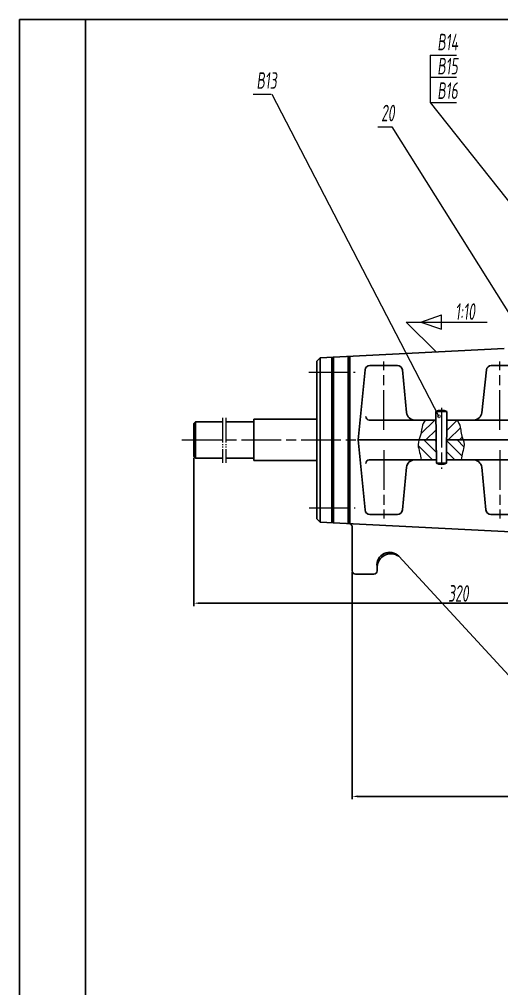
# Model space of a CAD drawing. Extents: x -500 to 7960, y -6170 to 1582.
# Drawn here: x 62 to 353, y -228 to 357 of the extents above; entities that cross this region are included whole.
import ezdxf

# ---------------------------------------------------------------- set-up
doc = ezdxf.new("R2010")
doc.units = 0
doc.linetypes.add('ACAD_ISO08W100', pattern=[36, 24, -3, 6, -3])
doc.linetypes.add('JIS_09_15', pattern=[18.9, 15, -0.9, 0.6, -0.9, 0.6, -0.9])
doc.layers.get('0').update_dxf_attribs({"linetype": 'CONTINUOUS'})
doc.layers.get('Defpoints').update_dxf_attribs({"linetype": 'CONTINUOUS'})
for name, color, linetype, lineweight in [('zhongxin', 1, 'ACAD_ISO08W100', 9), ('双点画线', 1, 'JIS_09_15', 9), ('垫片', 7, 'CONTINUOUS', 50), ('标注', 5, 'CONTINUOUS', 9), ('粗实线', 7, 'CONTINUOUS', 25), ('细实线 波浪线', 3, 'CONTINUOUS', 9)]:
    doc.layers.add(name, color=color, linetype=linetype, lineweight=lineweight)
doc.styles.get("Standard").update_dxf_attribs({"font": 'gbenor.shx', "width": 0.7, "oblique": 7, "height": 10, "bigfont": 'gbcbig.shx'})
doc.dimstyles.new('GB-35', dxfattribs={"dimtxt": 4.5, "dimasz": 3.5, "dimexe": 1.75, "dimexo": 0.875, "dimgap": 0.875, "dimtad": 1, "dimdsep": 46, "dimtxsty": 'Standard', "dimcen": 3.5, "dimadec": 0, "dimazin": 0, "dimtfac": 0.7, "dimtmove": 0, "dimatfit": 3, "dimfxl": 1, "dimtzin": 0, "dimarcsym": 0})

# ---------------------------------------------------------------- blocks, each defined once
blk = doc.blocks.new('*D198')
at = {"layer": 'Defpoints', "color": 0, "transparency": 16777216}
for p in [(812.85, 82.68), (262.89, 24.18), (812.85, -112.05)]:
    blk.add_point(p, dxfattribs=at)
at = {"layer": '标注', "color": 0, "lineweight": -2, "transparency": 16777216}
for p, q in [((812.85, 81.81), (812.85, -113.8)), ((262.89, 23.31), (262.89, -113.8)), ((266.39, -112.05), (809.35, -112.05))]:
    blk.add_line(p, q, dxfattribs=at)
at = {"layer": '标注', "color": 0, "transparency": 16777216}
for points in [[(266.39, -111.47), (266.39, -112.64), (262.89, -112.05)], [(809.35, -111.47), (809.35, -112.64), (812.85, -112.05)]]:
    blk.add_solid(points, dxfattribs=at)
at = {"layer": '标注', "color": 0, "transparency": 16777216, "insert": (567.49, -106.18), "char_height": 10, "attachment_point": 5}
blk.add_mtext('550', dxfattribs=at)
blk = doc.blocks.new('*D199')
at = {"layer": 'Defpoints', "color": 0, "transparency": 16777216}
for p in [(167.15, 93.18), (486.77, 18.71), (486.77, 4.6)]:
    blk.add_point(p, dxfattribs=at)
at = {"layer": '标注', "color": 0, "lineweight": -2, "transparency": 16777216}
for p, q in [((167.15, 92.31), (167.15, 2.85)), ((486.77, 17.83), (486.77, 2.85)), ((170.65, 4.6), (483.27, 4.6))]:
    blk.add_line(p, q, dxfattribs=at)
at = {"layer": '标注', "color": 0, "transparency": 16777216}
for points in [[(170.65, 5.18), (170.65, 4.02), (167.15, 4.6)], [(483.27, 5.18), (483.27, 4.02), (486.77, 4.6)]]:
    blk.add_solid(points, dxfattribs=at)
at = {"layer": '标注', "color": 0, "transparency": 16777216, "insert": (326.96, 10.48), "char_height": 10, "attachment_point": 5}
blk.add_mtext('320', dxfattribs=at)
blk = doc.blocks.new('_DotSmall')
at = {"color": 0, "linetype": 'ByBlock', "const_width": 0.5}
blk.add_lwpolyline([(-0.0625, 0, 1), (0.0625, 0, 1)], format="xyb", close=True, dxfattribs=at)

msp = doc.modelspace()

# ---------------------------------------------------------------- hatches: boundary and pattern name
at = {"layer": '细实线 波浪线'}
h = msp.add_hatch(dxfattribs=at)
h.set_pattern_fill('ANSI31', color=256, scale=1.5)
h.set_pattern_definition([(45, (-1444.4283, -665.3293), (-3.367596, 3.367596), [])])
edge = h.paths.add_edge_path()
edge.add_spline(control_points=[(306.904, 115.185), (306.061, 113.844), (304.823, 111.349), (304.626, 107.088), (303.627, 104.532), (303.229, 103.185)], knot_values=[3.799236, 3.799236, 3.799236, 3.799236, 8.4910559, 12.2267904, 16.4152308, 16.4152308, 16.4152308, 16.4152308], degree=3, periodic=0)
edge.add_line((303.229, 103.185), (313.612, 103.185))
edge.add_line((313.612, 103.185), (313.492, 115.185))
edge.add_line((313.492, 115.185), (306.904, 115.185))
edge = h.paths.add_edge_path()
edge.add_line((319.879, 103.185), (329.878, 103.185))
edge.add_spline(control_points=[(329.878, 103.185), (329.479, 104.532), (328.48, 107.088), (328.284, 111.349), (327.045, 113.844), (326.202, 115.185)], knot_values=[3.799236, 3.799236, 3.799236, 3.799236, 7.9876764, 11.7234109, 16.4152308, 16.4152308, 16.4152308, 16.4152308], degree=3, periodic=0)
edge.add_line((326.202, 115.185), (319.999, 115.185))
edge.add_line((319.999, 115.185), (319.879, 103.185))
h = msp.add_hatch(dxfattribs=at)
h.set_pattern_fill('ANSI31', color=256, scale=1.5, angle=90)
h.set_pattern_definition([(135, (-1444.4283, -665.3293), (-3.367596, -3.367596), [])])
edge = h.paths.add_edge_path()
edge.add_line((313.612, 103.185), (303.229, 103.185))
edge.add_spline(control_points=[(303.229, 103.185), (302.934, 102.187), (302.38, 99.723), (303.676, 95.692), (304.235, 92.687), (304.471, 91.185)], knot_values=[16.4152308, 16.4152308, 16.4152308, 16.4152308, 19.5175606, 24.0914872, 28.6668489, 28.6668489, 28.6668489, 28.6668489], degree=3, periodic=0)
edge.add_line((304.471, 91.185), (313.732, 91.185))
edge.add_line((313.732, 91.185), (313.612, 103.185))
edge = h.paths.add_edge_path()
edge.add_line((319.759, 91.185), (328.636, 91.185))
edge.add_spline(control_points=[(328.636, 91.185), (328.871, 92.687), (329.43, 95.692), (330.727, 99.723), (330.173, 102.187), (329.878, 103.185)], knot_values=[16.4152308, 16.4152308, 16.4152308, 16.4152308, 20.9905925, 25.5645191, 28.6668489, 28.6668489, 28.6668489, 28.6668489], degree=3, periodic=0)
edge.add_line((329.878, 103.185), (319.879, 103.185))
edge.add_line((319.879, 103.185), (319.759, 91.185))

# ---------------------------------------------------------------- linework, layer by layer
at = {"layer": 'zhongxin'}
for p, q in [((281.89, 109.274), (281.89, 150.548)), ((352.091, 109.274), (352.091, 150.548)), ((236.675, 144.161), (264.734, 144.161)), ((316.746, 122.632), (316.746, 85.668)), ((160.055, 103.185), (313.612, 103.185)), ((281.89, 97.095), (281.89, 55.821)), ((352.091, 97.095), (352.091, 55.821)), ((236.963, 62.209), (264.734, 62.209))]:
    msp.add_line(p, q, dxfattribs=at)
at = {"layer": '双点画线'}
for p, q in [((184.52, 116.588), (184.52, 89.319)), ((186.52, 116.588), (186.52, 89.319))]:
    msp.add_line(p, q, dxfattribs=at)
at = {"layer": '垫片'}
for p, q in [((250.89, 153.185), (250.89, 53.185)), ((260.89, 153.685), (260.89, 52.685))]:
    msp.add_line(p, q, dxfattribs=at)
at = {"layer": '标注'}
for p, q in [((309.945, 335.58), (325.899, 335.58)), ((309.945, 335.58), (309.945, 307.024)), ((309.945, 322.323), (325.899, 322.323)), ((203.155, 311.935), (213.975, 311.935)), ((214.237, 311.935), (315.256, 117.413)), ((309.945, 307.024), (433.778, 150.747)), ((309.945, 307.024), (325.899, 307.024)), ((278.354, 292.295), (286.888, 292.295)), ((286.888, 292.295), (365.27, 167.243)), ((304.38, 174.341), (316.838, 178.697)), ((316.838, 169.984), (316.838, 178.697)), ((313.528, 156.316), (295.504, 174.341)), ((295.504, 174.341), (344.445, 174.341)), ((304.38, 174.341), (316.838, 169.984))]:
    msp.add_line(p, q, dxfattribs=at)
at = {"layer": '粗实线'}
for p, q in [((1743.878, 357.14), (61.878, 357.14)), ((61.878, 357.14), (61.878, -830.86)), ((101.878, 357.14), (101.878, -830.86)), ((243.443, 152.812), (354.593, 158.37)), ((241.443, 150.812), (243.443, 152.812)), ((243.443, 152.812), (243.443, 53.557)), ((241.443, 150.812), (241.443, 55.557)), ((273.605, 148.185), (290.175, 148.185)), ((346.872, 148.185), (373.004, 148.185)), ((270.62, 145.483), (266.39, 103.185)), ((293.16, 145.483), (295.74, 119.687)), ((343.889, 145.504), (341.121, 119.652)), ((313.752, 89.178), (313.44, 120.395)), ((313.44, 120.395), (320.051, 120.395)), ((319.739, 89.178), (320.051, 120.395)), ((167.155, 113.185), (168.155, 114.185)), ((167.155, 113.185), (167.155, 93.185)), ((168.155, 114.185), (168.155, 92.185)), ((184.52, 114.185), (168.155, 114.185)), ((203.443, 114.185), (186.52, 114.185)), ((203.443, 115.685), (203.443, 90.685)), ((241.443, 115.685), (203.443, 115.685)), ((313.492, 115.185), (273.115, 115.185)), ((439.613, 115.185), (319.999, 115.185)), ((270.62, 60.886), (266.39, 103.185)), ((313.612, 103.185), (266.39, 103.185)), ((440.77, 103.185), (319.879, 103.185)), ((167.155, 93.185), (168.155, 92.185)), ((184.52, 92.185), (168.155, 92.185)), ((203.443, 92.185), (186.52, 92.185)), ((241.443, 90.685), (203.443, 90.685)), ((313.732, 91.185), (273.115, 91.185)), ((313.752, 89.178), (319.739, 89.178)), ((439.613, 91.185), (319.759, 91.185)), ((336.066, 91.185), (328.636, 91.185)), ((293.16, 60.886), (295.74, 86.682)), ((343.621, 60.886), (341.041, 86.682)), ((241.443, 55.557), (243.443, 53.557)), ((243.443, 53.557), (362.751, 47.591)), ((273.605, 58.185), (290.175, 58.185)), ((346.606, 58.185), (362.924, 58.185)), ((262.89, 51.185), (262.89, 24.185)), ((290.961, 32.917), (367.502, -50.046)), ((277.89, 26.685), (277.89, 24.185)), ((264.89, 22.185), (275.89, 22.185))]:
    msp.add_line(p, q, dxfattribs=at)
for centre, radius, start, end in [((273.605, 145.185), 3, 90, 174.289407), ((290.175, 145.185), 3, 5.710593, 90), ((346.872, 145.185), 3, 90, 173.887833), ((273.115, 117.185), 2, 174.289407, 270), ((300.715, 120.185), 5, 185.710593, 270), ((316.746, 113.966), 7.229, 62.788699, 117.211301), ((336.149, 120.185), 5, 270, 353.887833), ((273.115, 89.185), 2, 90, 185.710593), ((300.715, 86.185), 5, 90, 174.289407), ((316.746, 94.378), 6, 240.073565, 299.926435), ((336.066, 86.185), 5, 5.710593, 90), ((273.605, 61.185), 3, 185.710593, 270), ((290.175, 61.185), 3, 270, 354.289407), ((346.606, 61.185), 3, 185.710593, 270), ((260.89, 50.685), 2, 0, 90), ((285.39, 27.778), 7.579, 42.693984, 188.294918), ((286.162, 26.16), 8.288, 54.619741, 176.369161), ((264.89, 24.185), 2, 180, 270), ((275.89, 24.185), 2, 270, 0)]:
    msp.add_arc(centre, radius, start, end, dxfattribs=at)
at = {"layer": '细实线 波浪线'}
for points in [[(306.904, 115.185), (306.061, 113.844), (304.823, 111.349), (304.578, 106.04), (301.936, 101.101), (303.676, 95.692), (304.235, 92.687), (304.471, 91.185)], [(326.202, 115.185), (327.045, 113.844), (328.284, 111.349), (328.528, 106.04), (331.17, 101.101), (329.43, 95.692), (328.871, 92.687), (328.636, 91.185)]]:
    msp.add_open_spline(points, degree=3, knots=[3.799236, 3.799236, 3.799236, 3.799236, 8.4910559, 12.2267904, 19.5175606, 24.0914872, 28.6668489, 28.6668489, 28.6668489, 28.6668489], dxfattribs=at)

# ---------------------------------------------------------------- block references
at = {"layer": '标注', "xscale": 3.5, "yscale": 3.5, "zscale": 3.5, "rotation": 235.1409742256027}
msp.add_blockref('_DotSmall', (315.256, 117.413), dxfattribs=at)

# ---------------------------------------------------------------- texts
at = {"layer": '标注', "char_height": 10, "attachment_point": 1}
for s, width, heights, insert in [('B14', 5.59873, [0], (314.234, 348.441)), ('B15', 5.59873, [0], (314.234, 333.906)), ('B13', 5.59873, [0], (205.043, 325.22)), ('B16', 5.59873, [0], (314.234, 319.096)), ('20', 10, [0], (280.298, 305.58)), ('1:10', 3.03345, [1.89], (325.006, 185.691))]:
    msp.add_mtext_dynamic_manual_height_columns(s, width=width, gutter_width=12.5, heights=heights, dxfattribs=dict(at, insert=insert))

# ---------------------------------------------------------------- dimensions: what is measured, and where the dimension line sits
at = {"layer": '标注'}
dim = msp.add_linear_dim(base=(486.77, 4.601), p1=(167.155, 93.185), p2=(486.77, 18.709), dimstyle='GB-35', override={"dimdec": 0}, dxfattribs=at)
dim.commit()
dim.dimension.update_dxf_attribs({"geometry": '*D199', "text_midpoint": (326.962, 10.476)})
dim = msp.add_linear_dim(base=(812.853, -112.054), p1=(262.89, 24.185), p2=(812.853, 82.685), text='550', dimstyle='GB-35', dxfattribs=at)
dim.commit()
dim.dimension.update_dxf_attribs({"geometry": '*D198', "text_midpoint": (567.486, -112.054), "dimtype": 160})

doc.saveas('drawing.dxf')
